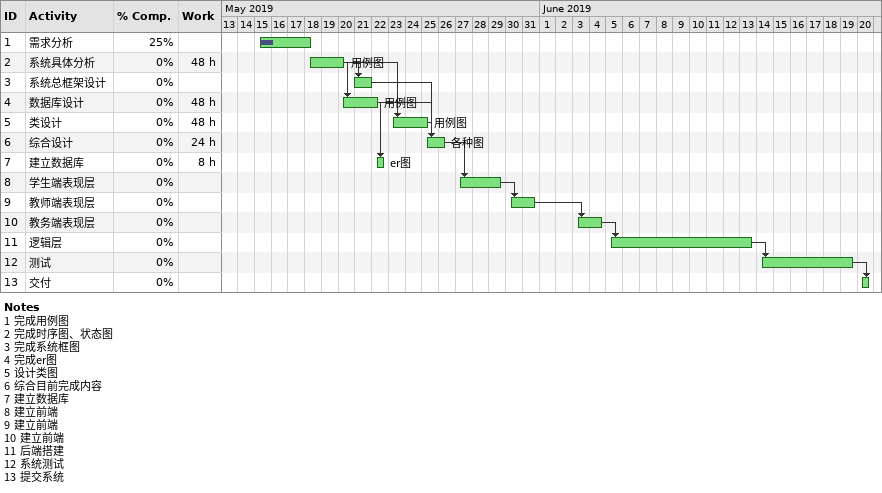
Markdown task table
| ID | Task | Start | Finish | Predecessors | Resources | % complete | Work (h) |
|---|---|---|---|---|---|---|---|
| 1 | 需求分析 | 2019-05-15 | 2019-05-18 |  |  | 25 |  |
| 2 | 系统具体分析 | 2019-05-18 | 2019-05-20 |  | 用例图 | 0 | 48 |
| 3 | 系统总框架设计 | 2019-05-21 | 2019-05-22 | 2 |  | 0 |  |
| 4 | 数据库设计 | 2019-05-20 | 2019-05-22 | 2 | 用例图 | 0 | 48 |
| 5 | 类设计 | 2019-05-23 | 2019-05-25 | 2 | 用例图 | 0 | 48 |
| 6 | 综合设计 | 2019-05-25 | 2019-05-26 | 3, 4, 5 | 各种图 | 0 | 24 |
| 7 | 建立数据库 | 2019-05-22 | 2019-05-22 | 4 | er图 | 0 | 8 |
| 8 | 学生端表现层 | 2019-05-27 | 2019-05-29 | 6 |  | 0 |  |
| 9 | 教师端表现层 | 2019-05-30 | 2019-05-31 | 8 |  | 0 |  |
| 10 | 教务端表现层 | 2019-06-03 | 2019-06-04 | 9 |  | 0 |  |
| 11 | 逻辑层 | 2019-06-05 | 2019-06-13 | 10 |  | 0 |  |
| 12 | 测试 | 2019-06-14 | 2019-06-19 | 11 |  | 0 |  |
| 13 | 交付 | 2019-06-20 | 2019-06-20 | 12 |  | 0 |  |

Notes
- 1: 完成用例图
- 2: 完成时序图、状态图
- 3: 完成系统框图
- 4: 完成er图
- 5: 设计类图
- 6: 综合目前完成内容
- 7: 建立数据库
- 8: 建立前端
- 9: 建立前端
- 10: 建立前端
- 11: 后端搭建
- 12: 系统测试
- 13: 提交系统
